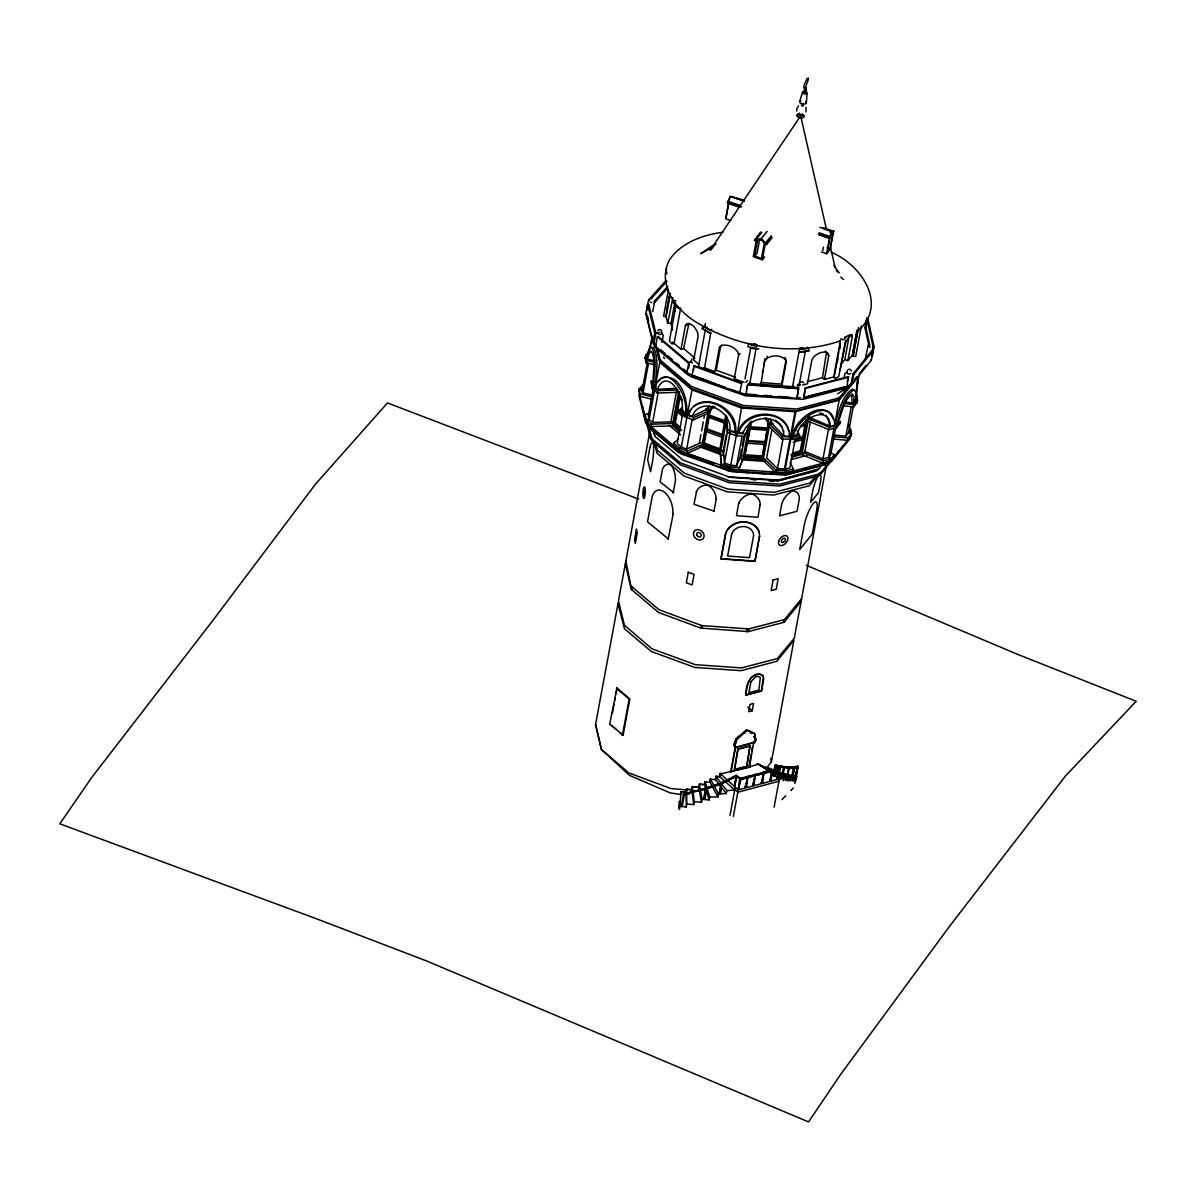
<?xml version="1.0" encoding="UTF-8"?>
<svg xmlns="http://www.w3.org/2000/svg" width="1196" height="1196" viewBox="0 0 1196 1196"><rect width="100%" height="100%" fill="white"/><g stroke="black" fill="none" stroke-linecap="round" stroke-linejoin="round"><path stroke-width="1.5" d="M691.109 409.316L688.761 414.055L685.173 413.248C689.808 397.64 666.875 358.74 654.69 387.026L657.351 389.328L676.966 388.296M686.668 412.859C688.163 398.986 679.492 371.851 661.717 378.22M685.173 413.248L681.899 410.437C685.861 397.73 667.009 366.051 657.351 389.328M755.319 739.771L754.108 736.781C756.933 732.849 750.924 732.445 750.924 731.698M735.54 746.723L735.69 747.664L755.154 742.387L756.171 738.964L754.108 736.781M759.58 536.257L754.915 561.417L720.979 558.906L725.613 533.326A17.417 14.487 -11 0 1 742.865 521.8A17.417 14.487 -11 0 1 759.176 532.37L759.61 536.152M857.936 380.089L856.306 398.851L855.798 396.369M856.919 386.293L857.143 381.165M678.73 808.541L679.223 801.26M679.986 806.433L680.973 791.842L686.085 792.171L686.235 806.971L679.986 806.433L679.403 809.572M806.373 102.901L807.031 93.258M672.78 514.071L672.825 510.064A17.417 10.031 74.6 0 0 663.601 491.571A17.417 10.031 74.6 0 0 652.209 496.534L647.529 521.815L668.564 539.127M816.943 508.808L817.212 505.878A17.417 4.081 -70.9 0 0 812.248 504.862A17.417 4.081 -70.9 0 0 804.4 524.282L799.705 549.562L812.263 534.089L816.958 508.704M675.007 311.065L675.277 307.656A14.083 2.766 -86.6 0 0 675.097 303.276M845.079 401.976L853.78 403.202L855.798 400.705L856.037 392.692L853.959 389.761C843.285 397.147 840.743 412.157 836.991 423.907L834.763 423.907L836.572 425.462L836.139 427.809L829.037 429.708L807.121 420.738M852.06 402.604L851.687 394.187M853.78 403.202L854.034 396.594L852.374 394.142C842.507 400.496 842.433 414.668 836.991 423.907M734.793 746.977L733.686 745.093L736.228 738.709L746.439 729.889L749.578 731.085L751.507 733.402L753.375 732.729L755.214 734.06L754.9 737.469M654.69 387.026L656.17 386.622L655.199 385.142L653.36 385.022C654.242 372.718 657.471 358.576 651.745 347.169L649.249 349.172L646.827 356.767L647.41 359.234L654.347 360.609M655.199 385.142C656.096 372.838 659.31 358.68 653.584 347.289L652.373 347.528M653.36 385.022C651.805 374.154 656.948 361.506 651.386 351.265L649.353 352.97L647.41 359.234M666.247 315.834L666.097 316.731L663.586 316.297L668.37 289.985M750.146 731.593L751.701 732.072L751.462 733.013M746.767 766.591L749.982 745.811L737.962 749.025L734.389 769.581L746.767 766.591L749.982 745.811M746.439 729.889C746.155 730.427 749.862 731.593 751.701 732.072M749.698 765.724L753.704 742.432L735.69 747.246L730.621 771.674L749.847 767.189L750.146 765.604L749.234 765.32L751.088 754.571M751.701 750.983L752.314 747.395M734.598 769.761L737.962 749.025M654.048 342.759L652.941 342.684L645.84 313.756L647.634 304.098L648.74 304.158L655.842 333.086L654.048 342.759L655.662 345.061M665.843 280.776L648.606 299.942L646.812 309.615L647.948 310.018M652.747 311.663L654.675 301.213M651.865 399.21L639.86 396.235L639.187 389.014L643.029 384.738L642.596 387.1M654.735 364.855L646.079 362.702L645.063 358.307L645.72 355.122L649.234 351.205M639.86 396.235L639.187 389.044L642.297 389.672L643.029 392.886L653.27 395.413M646.079 362.702L645.72 355.122M641.863 392.034L647.395 362.164M649.518 350.667L652.224 336.061M643.029 392.886L648.471 363.539M652.941 342.684L654.735 333.026L647.634 304.098M690.854 374.453L686.893 372.988L655.572 346.466L657.366 336.794L658.263 336.554L689.569 363.076L688.672 363.315L657.366 336.794M645.033 414.399L645.84 422.098L651.043 426.568L673.079 425.806L673.527 423.444L651.476 424.206L646.259 419.721L645.033 414.399L648.411 413.652M645.84 422.098L646.259 419.721L649.174 419.482L652.627 422.457L672.63 421.769M651.94 388.117L651.252 380.881L651.94 388.117L657.262 393.036L679.238 392.273M666.8 309.809L669.506 295.263M652.523 388.954L652.388 385.755L655.393 385.949L659.788 362.224L655.737 344.687M672.601 330.081L670.971 323.443L667.742 323.264L665.888 315.669L669.596 295.666M666.127 316.596L670.388 293.558M653.39 388.132L648.292 415.64L649.174 419.482L646.259 419.721M661.971 342.31L663.257 335.343L661.119 332.279M649.174 419.482L654.616 390.135M667.742 323.264L672.855 297.714M680.509 794.443L670.209 792.903L629.515 775.397L601.439 749.533L595.518 724.686L618.138 602.963M826.137 466.515L794.279 638.201L777.295 658.592L741.565 667.906L695.325 664.662L651.85 648.755L624.476 625.299L618.467 600.885L649.817 431.711M651.043 426.568L651.476 424.206M657.262 393.036L657.695 390.673L652.956 386.607L655.393 385.949M652.627 422.457L658.069 393.11M670.971 323.443L674.708 303.291M676.054 304.965L669.386 340.875L672.017 343.895L674.245 343.566L673.438 342.624M674.11 343.416L680.688 307.97M801.156 601.304L784.008 622.309L748.292 631.623L700.751 628.109L658.577 612.472L631.682 589.703L625.882 561.193M631.682 589.703L631.697 586.294M609.571 724.641L617.031 688.029L629.844 698.883L623.101 735.286L610.289 724.447M612.322 713.519L613.997 704.414M614.684 700.781L615.357 697.133M616.03 693.501L617.031 688.029M694.891 358.127L683.619 348.589L681.017 349.307L685.443 325.491L686.863 323.697A14.083 8.118 74.6 0 1 697.657 332.877L698.105 336.211L693.695 360.041L698.748 364.317M683.619 348.589L688.926 323.428M670.866 422.053L676.517 391.555M673.782 492.692L660.132 481.853L662.405 469.624A15.683 9.03 74.6 0 1 670.851 464.646L671.479 464.467M678.685 391.555L672.705 423.877L680.195 430.321M681.585 430.186L673.692 423.399L679.492 392.168M680.554 427.495L675.306 422.965L679.926 397.969M673.632 443.253L673.199 445.615L678.939 450.563L686.982 453.508L702.665 446.452L703.099 444.09L687.416 451.146L679.388 448.201L673.632 443.253L678.566 438.723M679.403 412.082L679.836 409.735L682.348 407.432M686.893 372.988L688.672 363.315M688.672 367.905L689.27 364.69M622.383 735.48L629.126 699.077L616.329 688.223M682.617 414.235L677.19 443.567L681.331 447.14L686.654 449.083L700.886 442.684M691.946 375.798L694.188 365.632L741.819 383.079L739.577 393.245L692.394 375.305M692.125 416.387C700.437 395.129 732.55 410.647 729.934 430.231L734.972 432.085L735.704 431.248C738.455 406.535 698.389 388.117 688.014 414.877L692.125 416.387L707.045 409.182L709.273 410.587L708.839 412.934L693.202 419.975L684.68 416.612L685.114 414.265L679.836 409.735M693.291 370.476L694.188 365.632M678.939 450.563L679.388 448.201L681.331 447.14L687.117 415.969M685.906 417.299L687.551 413.607L691.946 389.881L659.788 362.224M702.65 328.452L709.886 333.28M673.154 492.872L675.411 480.643A15.1 8.701 74.6 0 0 670.851 464.646M739.562 207.357L727.273 203.111L730.293 196.338L744.002 200.898M704.803 326.852L705.446 323.354M705.192 330.53L698.524 366.454L703.099 368.802L704.564 367.875L710.902 332.324M726.241 217.209L728.798 203.425M668.115 539.246L673.228 513.832M686.654 449.083L692.095 419.751M686.982 453.508L687.416 451.146M693.202 419.975L693.635 417.628L709.273 410.587M699.286 443.447L700.946 434.477M701.618 430.889L703.278 421.919M703.936 418.331L704.608 414.743M703.906 367.621L714.939 371.642L719.349 347.827L721.816 344.882M708.122 412.396L702.127 444.718L720.74 451.535L726.72 419.213M714.939 371.642L716.225 370.207L720.635 346.392L719.349 347.827M703.562 444.015L704.354 443.133L720.53 449.053L719.738 449.935L703.562 444.015L709.647 411.17L713.982 406.401M704.354 443.133L709.318 416.343M726.615 416.223L724.926 421.919L708.75 415.999L711.231 408.643M714.102 511.14L693.979 504.249L696.565 491.661M772.257 237.361L766.382 244.597L761.09 239.828L754.541 240.501L760.656 231.994M762.345 259.771L765.32 243.745L764.349 242.878L761.478 258.381L754.691 256.034L757.561 240.531L756.261 240.605L753.286 256.632L762.345 259.771L764.678 256.901M719.738 449.935L725.703 415.117M720.321 450.384L721.083 466.006L729.949 469.251L738.65 469.864L744.181 456.02L741.221 455.272L736.601 465.678L730.846 465.274L724.462 462.942L723.356 450.698L720.321 450.384L721.083 466.006M721.188 445.465L722.862 436.48M723.505 432.967L724.163 429.409M724.836 425.836L725.494 422.278M759.684 239.245L757.128 253.029L754.691 256.034M720.53 346.332L721.263 345.764A14.083 11.392 41.9 0 1 737.693 351.818L738.635 354.898L734.224 378.713L744.121 382.331M722.922 453.06L726.226 434.895M723.655 452.372L727.736 430.112L726.525 416.671M713.788 511.484L716.374 498.911M724.462 462.942L730.233 431.771M766.382 244.597L771.315 237.541M744.988 378.818L750.654 348.29M726.092 419.019L727.303 432.474L735.42 435.449L736.616 434.103L729.949 469.251L730.412 467.636L730.756 469.31M771.136 420.514L771.345 423.01L783.963 436.032L789.405 436.405C789.958 408.12 745.557 407.208 738.366 431.846L735.854 433.087L735.42 435.449L736.975 435.778L741.46 408.015L691.946 389.881M700.751 628.109L701.26 625.388L659.086 609.751L632.191 586.982M702.052 628.393L702.545 625.658L748.801 628.902L784.516 619.588L801.664 598.568M746.693 389.149L747.291 385.919M745.915 394.56L747.59 384.305L798.719 388.67L796.925 398.343L745.915 394.56L729.829 388.999M756.171 348.036L749.548 384.828M806.134 87.906C797.822 92.182 815.104 63.956 805.267 87.727M736.601 465.678L742.043 436.346M720.979 558.906L725.673 533.625A17.417 14.487 -11 0 1 742.925 522.099A17.417 14.487 -11 0 1 759.236 532.683M740.204 456.453L741.535 449.277M742.193 445.689L743.867 436.719M738.65 469.864L744.181 456.02M744.615 437.512L740.967 457.246M744.869 436.331L750.385 422.532L744.869 436.331L736.975 435.778L736.616 434.103M680.389 794.981L680.973 791.842M749.608 422.771L743.284 456.887L763.422 458.292L769.746 424.176L767.473 418.346M766.217 418.047L768.415 424.221L762.33 457.051L744.809 455.825L746.573 443.955M767.055 429.17L764.977 442.744L747.47 441.518L750.669 421.904M744.809 455.825L751.731 421.216M684.396 794.338L683.499 794.249L684.396 794.338L682.378 805.73L681.481 805.626L683.499 794.219L706.268 789.166L705.58 788.179L683.469 794.338M762.315 373.346L762.988 369.684M763.676 366.021L765.036 358.695L760.97 384.305L760.611 382.511L781.511 384.065L781.855 385.86L786.28 362.044L785.353 358.366M760.148 504.607L757.965 517.27L736.512 515.685L738.694 503.023M686.235 806.971L686.788 804.011L693.725 804.609L691.826 789.554L686.639 789.225L686.085 792.395L680.958 792.021M691.826 789.554L692.379 786.594L698.763 786.998L701.514 802.277L694.263 801.664L692.379 786.594M693.725 804.609L694.263 801.664M762.33 457.051L764.095 445.181M767.279 427.944L749.772 426.718L749.997 427.824L767.518 429.035L768.176 423.115M771.345 423.01L772.9 424.206L772.676 423.115L768.834 423.593L768.4 425.955L781.78 438.902L792.813 439.425L799.197 437.721L799.631 435.359L797.089 430.575M701.514 802.277L702.067 799.332L699.316 784.053L704.459 784.382L709.108 799.945L702.067 799.332M766.576 458.292L771.898 429.588M740.937 778.835L735.929 775.427L734.568 786.235L737.199 775.681L721.741 783.918L706.313 789.136L705.58 788.179L706.836 788.433L704.922 798.779L703.667 798.524L705.58 788.179L721.756 782.737L720.381 793.546L719.11 793.277L721.039 782.932L735.929 775.427L740.937 778.835L780.42 768.43L777.834 779L779.224 768.206L739.681 778.581L738.306 789.375L740.937 778.835L738.306 789.375M704.205 798.973L706.298 787.97M781.511 384.065L785.922 360.25M709.108 799.945L709.662 796.985L705.012 781.437L704.594 784.815L699.376 784.427L698.823 787.372L692.409 786.893L691.871 789.838L686.639 789.45M754.915 561.417L759.52 535.943M775.561 472.435L776.01 470.073L762.809 457.306L762.375 459.668L775.561 472.435L785.951 473.138L792.978 471.239L793.426 468.892L790.018 462.493M781.78 438.902L782.214 436.54L768.834 423.593M721.158 773.349L720.037 773.438L719.499 776.383L734.688 790.078L726.824 790.586L715.627 776.144L718.198 776.309M746.424 631.682L746.932 628.961M798.689 387.474L793.576 388.027L792.559 386.667L799.436 349.441M795.325 438.454L789.883 467.8L785.234 469.056L777.52 468.533L782.961 439.186M748.292 631.623L748.801 628.902M717.974 796.97L718.527 794.024L710.26 778.79L709.721 781.736L717.974 796.97L709.662 796.985M719.663 793.74L721.577 783.395L736.482 775.89M720.381 793.546L721.756 782.737M797.059 388.132L797.702 384.649L800.573 384.559M822.788 250.622L823.431 247.153M796.925 398.343L798.3 389.702M799.018 385.68L805.342 351.564L801.933 351.923M855.633 393.962L859.012 375.708L839.173 400.167L795.056 411.753L784.441 469.011L785.593 470.746L785.159 473.093M791.005 437.871L785.234 469.056L786.385 470.776L785.951 473.138M795.848 411.783L791.453 435.523L793.247 437.078L799.631 435.359M718.527 794.024L726.271 793.531L726.824 790.586M818.572 234.7L829.097 238.348L832.117 231.59L833.986 231.351L823.446 227.703M808.451 350.518L799.975 352.446M821.443 251.908L826.675 253.716L829.635 237.69L831.893 232.801L833.193 233.31L833.986 231.351M830.173 236.539L827.273 252.177L829.979 248.858L832.879 233.205L829.875 232.174M731.085 772.078L735.226 746.842L736.018 747.53M792.813 439.425L793.247 437.078L782.214 436.54M763.437 676.906L761.463 691.079L746.005 695.1C745.347 686.728 749.668 672.675 760.671 674.245M746.005 695.1C746.693 687.281 748.098 676.667 757.203 674.365M792.5 490.838A15.1 9.583 -48.9 0 1 799.287 499.061L797.014 511.29L779.568 515.835L781.84 503.606A15.683 9.957 -48.9 0 1 792.5 490.838L792.036 490.435M833.193 233.31L830.218 249.336L826.675 253.716M803.533 397.535L805.327 387.878L848.278 376.665L847.007 386.786L803.533 397.535L844.705 386.801M804.056 397.999L805.327 387.878M734.568 786.235L736.646 775.232M730.009 815.373L735.241 787.132M752.194 710.768L753.54 703.457L749.997 704.369L748.651 711.695L752.194 710.768L747.889 707.015M807.494 419.093L801.41 451.939L800.229 450.907L802.546 438.334L803.742 439.366L793.127 442.206M795.22 439.993L804.056 437.616L802.875 436.6L804.848 425.911M806.014 419.676L805.416 422.891L806.597 423.922L801.29 425.342M733.342 816.434L738.261 789.853L720.037 773.438M808.586 418.675L802.262 452.806L791.617 455.646M804.818 451.909L811.142 417.823L808.885 417.09L811.142 417.823M761.463 691.079L763.766 678.625M745.243 786.968L747.874 776.413L746.498 787.222L745.243 786.968L746.498 787.222M749.847 767.189L749.234 765.32M745.781 787.417L747.874 776.413M845.482 340.382L838.83 376.306L835.735 378.414L833.627 377.383L834.629 376.695L824.418 379.401L822.489 377.727L826.511 352.282M824.418 379.401L828.828 355.586L828.051 353.343A14.083 8.94 -48.9 0 0 813.594 357.096L811.845 360.011L807.435 383.826L802.68 385.067M752.673 785.01L755.304 774.47L753.929 785.279L752.673 785.01L753.929 785.279M753.211 785.473L755.304 774.47M784.008 622.309L784.516 619.588M784.845 621.845L785.353 619.109M833.657 377.398L840.205 341.518M834.554 375.021L838.934 351.37M839.607 347.737L840.28 344.104M837.245 362.523L837.948 358.561M839.637 349.456L840.31 345.823M761.329 782.737L763.96 772.182L762.6 782.991L761.329 782.737L762.6 782.991M761.882 783.186L763.96 772.182M804.684 451.445L822.968 458.935L828.409 429.588M823.267 460.894L801.649 452.028L801.2 454.39L822.833 463.241L823.267 460.894L831.011 458.815L834.3 454.809L831.13 452.895M829.037 429.708L829.471 427.361L836.572 425.462L840.519 421.276L840.07 423.623L836.139 427.809M840.145 370.132L845.617 342.998A14.083 3.304 -70.9 0 1 847.53 339.066M844.839 359.548L849.25 335.732L852.285 336.779L847.874 360.594L844.839 359.548L840.429 364.989M765.978 768.893L771.42 761.747L793.92 640.338L776.772 661.343L741.057 670.657L694.816 667.428L651.342 651.506L624.447 628.737L617.958 603.636M822.968 458.935L828.559 457.425L834.001 428.093M839.173 400.167L834.763 423.907L837.589 424.879L837.155 427.226M843.913 378.728L844.884 373.511L847.261 372.091M769.775 780.525L772.407 769.97L771.031 780.779L769.775 780.525L771.031 780.779M770.314 780.973L772.407 769.97M836.124 425.462L830.682 454.809L828.559 457.425L831.011 458.815L830.577 461.163L822.833 463.241M783.44 767.07L784.711 767.279L782.139 777.759L783.44 767.07L789.181 768.46L794.742 767.832L793.471 767.623L791.558 777.968L792.828 778.177L794.742 767.832L784.711 767.279L776.309 765.395L774.38 775.741L773.109 775.531L775.038 765.186L788.971 767.339L797.717 766.277L796.401 777.071L795.131 776.862L797.717 766.277L795.131 776.862M773.109 775.531L775.711 764.947L780.42 768.43M773.722 775.98L775.711 764.947M847.381 381.509L848.278 376.665M856.785 330.903L852.404 354.554M857.263 330.29L852.494 354.898L847.874 360.594M833.866 457.156L834.3 454.809M853.047 354.106L857.323 331.083M853.122 355.227L857.726 330.425M861.359 325.97L855.708 356.498L853.182 356.214L858.549 327.48M777.834 779L779.149 768.221M847.007 386.786L851.133 383.722L852.927 374.049L872.243 350.234L873.17 350.563L871.376 360.235L850.79 385.531L846.155 388.147L803.204 399.359L745.452 395.801L692.05 377.114L687.446 374.557L656.126 348.036L653.719 344.568L646.617 315.639M873.17 350.563L853.854 374.378L852.06 384.036L851.133 383.722M774.126 807.18L779.373 778.865L757.696 763.661L756.889 764.095M759.071 764.528L780.151 776.697L779.598 779.643L783.619 777.594L760.462 765.395M868.894 345.614L864.902 327.629L866.397 319.571M782.139 777.759L784.113 766.83L775.322 765.634M833.806 435.06L845.841 436.121L851.283 406.79M869.896 345.689L865.904 327.689L867.384 319.631M783.619 777.594L783.081 780.54L786.49 777.848L761.927 766.158M853.495 405.474L848.398 432.967L845.841 436.121M850.057 431.158L850.505 428.796L851.507 433.64L847.964 437.96L847.53 440.307L832.82 439.007M843.21 405.848L853.75 406.79L854.183 404.427L857.427 400.421L856.71 395.278M787.566 778.596L786.295 778.387L787.566 778.596L788.971 767.339L785.951 780.794L788.627 778.043L763.691 766.621M786.893 778.835L788.971 767.339L783.724 767.518L784.113 766.83M853.75 406.79L856.994 402.768L857.427 400.421M830.637 461.133L851.074 435.942L851.522 433.58L848.398 432.967L851.507 433.64M857.622 399.658L856.994 402.768M865.485 358.501L868.117 345.151M788.627 778.043L788.089 780.988L790.96 778.058L765.395 767.144M790.96 778.058L790.407 781.003L793.247 778.088L767.324 767.413M792.156 778.417L794.144 767.384L793.74 768.071L798.315 766.726L793.74 768.071M871.346 355.077L872.243 350.234M793.247 778.088L792.694 781.033L795.071 778.596L770.075 769.222M872.497 349.965L873.095 346.75L866.696 317.957L867.683 318.031L874.097 346.81L872.303 356.483L871.301 356.408M795.071 778.596L794.518 781.646L795.818 777.834L771.39 770.239M795.818 777.834L795.325 780.495L796.611 776.727L774.38 771.241M795.729 777.295L798.315 766.726M796.611 776.727L794.877 783.47M739.591 735.675L737.663 737.454M640.353 397.072L640.458 397.894M838.007 451.445L837.544 453.404L820.351 474.588L817.75 476.053L779.628 485.995L729.261 482.691L680.165 464.721L651.94 440.816L650.549 438.842L645.9 419.886M850.565 435.658L849.773 438.947L831.549 461.402L825.778 464.646L785.712 475.096L732.027 471.732L681.84 454.151M748.756 343.267L747.919 346.735L758.907 348.993M751.477 343.85L751.148 345.136L756.694 346.272L757.038 344.971M835.257 423.309C839.009 411.559 841.55 396.549 852.24 389.163L853.54 389.911M666.052 270.251L666.576 268.173M625.373 563.929L631.189 589.015M595.638 724.372L601.453 749.473L628.842 772.93L671.016 788.568L686.549 789.898M647.38 354.868L652.179 339.978M645.063 358.307L645.287 357.484M721.517 463.644L730.382 466.889L730.846 465.274M754.377 740.847L754.018 741.789M736.228 738.709L735.974 739.517M799.646 101.585L802.486 92.361M735.45 741.535L735.839 740.488M746.334 731.025L737.02 739.412L735.42 744.121A2.243 1.42 -48.8 0 0 734.763 744.929L735.51 746.573M793.621 436.181L797.209 435.224C798.24 419.602 829.605 402.813 830.293 426.359L834.703 425.178C833.388 394.695 795.759 418.286 793.621 436.181L789.196 435.389L789.405 436.405M750.669 732.326L750.909 731.369L751.626 732.415M747.575 380.552L745.885 382.376M792.514 435.239C795.146 418.824 824.717 396.728 833.358 419.303M728.334 201.436L730.068 197.534M738.366 431.846L738.59 432.862L743.03 433.176C748.083 417.255 773.154 412.814 782.049 427.615M706.402 408.479L705.61 409.361L706.821 409.809L709.527 405.773M708.69 406.685L706.821 409.809M708.451 410.602L712.547 406.117M738.59 432.862C745.347 411.275 782.139 407.851 788.882 431.068M807.943 79.1L806.717 78.951M805.117 89.805L804.788 88.728L806.433 89.296L803.951 90.522L806.478 90.836L804.669 89.655M805.999 111.976L805.969 107.371M775.92 766.083L784.711 767.279M788.971 767.339L788.583 768.011L794.144 767.384M788.299 767.563L788.897 768.011M794.338 768.505L794.742 767.832L793.471 767.623M797.717 766.277L797.896 767.398M800.468 116.102L710.2 250.278L716.015 243.805M734.254 743.837L734.494 745.975M798.509 105.906L796.805 108.567L796.82 111.064M765.38 360.489L767.428 358.023A14.083 11.721 -11.1 0 1 785.219 359.368L786.28 362.044M658.921 381.061L660.655 378.863M731.713 196.652L744.45 200.36M754.541 240.501L759.236 234.715M754.781 239.215L755.902 239.604L761.762 232.383M755.902 239.604L761.314 238.632L767.174 231.396M761.314 238.632L765.485 242.938L771.345 235.702M857.667 331.038C888.703 304.606 861.045 264.63 831.25 252.251M849.1 385.665L839.996 396.893L837.23 398.447L796.82 408.987L743.434 405.504L691.393 386.443L661.478 361.117L660.028 359.024L657.501 348.739M854.542 379.521L856.814 376.71M859.087 373.914L865.904 365.513M849.908 386.054L839.652 398.687L836.886 400.256L796.476 410.796L743.105 407.298L691.064 388.252L661.149 362.911L659.684 360.818L656.335 347.154M820.321 467.501L816.479 470.895L779.164 480.628L730.188 477.339L682.946 460.056L655.154 436.525L653.539 432.548M816.434 475.44L809.827 483.035L774.096 492.348L727.856 489.104L684.396 473.197L657.486 450.429L655.288 442.759M820.546 472.48L809.318 485.755L773.603 495.069L727.347 491.84L683.888 475.933L656.993 453.149L653.928 441.997M828.708 462.897L820.68 472.794L818.079 474.259L779.956 484.186L729.59 480.897L680.494 462.912L652.269 439.022L647.918 424.984M831.728 460.026L843.18 445.899M738.635 354.898L739.935 353.448M715.761 384.529L701.215 378.504M696.251 492.019A15.683 12.693 41.9 0 1 708.107 485.142L708.406 484.799M650.968 298.985L666.979 281.18M654.197 301.392L667.757 286.322M654.107 303.171L667.652 288.116M638.754 391.376L641.624 388.162M688.014 414.877L688.761 414.055M680.135 448.485L681.331 447.14M817.795 469.191L778.581 480.134L727.512 476.77M657.8 330.53C662.748 326.299 663.167 337.571 657.935 333.789M781.99 799.631L785.772 795.759M790.81 790.601L793.337 788.015M850.73 373.496C844.331 376.934 847.605 364.765 851.417 370.984M805.147 89.76L806.373 89.58M801.828 103.454L803.144 104.515L803.099 103.424M692.14 358.815L691.004 361.162L692.23 363.046M839.368 340.95L840.444 340.232M845.976 337.75L842.881 339.858L840.803 338.842M715.686 243.521L700.766 253.642L709.632 248.828M837.634 393.798L848.966 386.472M704.893 325.82L701.648 328.466L710.708 333.116M707.105 326.986L705.67 327.898L710.245 330.246L711.71 329.319M711.635 408.21L715.014 406.804M693.919 406.341C711.291 393.962 736.138 412.276 734.972 432.085M850.356 334.835L844.585 337.257M848.054 336.345L850.311 335.074M831.893 459.593L827.512 462.06L786.998 472.614M811.949 471.583L812.787 471.104M813.31 471.284L776.742 481.076M758.443 764.184L749.384 766.786M689.195 362.612L691.707 361.282M776.832 778.387L780.151 776.697M736.631 776.413L721.039 782.932L721.771 783.888L721.039 782.932M804.803 89.805L805.521 89.835M804.22 91.21C802.426 92.825 807.988 92.675 805.386 91.27M776.204 765.933L780.33 768.968L775.038 765.186M777.236 778.566L778.506 778.775M781.541 777.325L782.812 777.535M791.558 777.968L792.828 778.177M722.294 783.201L705.58 788.179M683.394 795.086L689.524 793.546L688.702 792.664L706.836 788.433M748.412 776.877L747.156 776.623M755.842 774.933L754.586 774.664M764.513 772.646L763.257 772.392M772.945 770.433L771.689 770.179M734.015 785.772L735.271 786.026M703.667 798.524L704.922 798.779M737.768 788.926L739.023 789.181M685.443 325.491L688.044 324.774M655.572 346.466L656.469 346.212M681.899 410.437L683.394 410.034M687.551 413.607L685.114 414.265L693.635 417.628M673.692 423.399L675.306 422.965M801.066 426.583L806.373 425.148M794.024 438.977L802.875 436.6M793.142 452.806L800.229 450.907M790.795 454.779L801.41 451.939M791.333 457.231L803.428 453.987M793.426 468.892L786.385 470.776L776.01 470.073M738.171 749.204L750.176 745.975M738.261 789.853L779.373 778.865M778.925 781.227L737.827 792.215L734.807 789.495M839.846 341.129C791.737 356.931 736.99 347.528 694.383 321.036C674.723 308.284 657.157 283.482 669.416 259.906C681.436 242.34 702.77 234.939 723.012 232.218M807.21 381.703L822.489 377.727M805.85 388.326L848.801 377.129M790.93 459.623L807.001 455.422M793.666 472.061L798.898 470.701M802.381 469.789L807.599 468.428M827.183 463.869L786.654 474.438L732.191 471.06L726.749 469.893L677.444 451.027L647.903 426L645.616 422.741L638.918 395.457M779.792 479.955L790.511 477.159M801.23 474.364L808.376 472.51M745.826 694.951L761.284 690.914M734.389 769.581L746.573 766.412M747.679 767.234L720.65 773.991L720.097 776.937L716.06 776.697L715.507 779.643L710.529 779.269L709.99 782.229L705.132 781.87M689.524 793.546L683.559 793.965L684.366 794.832M801.978 104.949C799.631 105.831 804.818 106.863 803.054 105.158M672.72 301.228L675.904 300.749M805.835 348.918L800.722 349.471L799.705 348.111L802.8 347.752M799.272 351.998L809.378 350.891L807.3 347.259M792.544 386.652L794.204 386.472M655.602 332.787L659.28 332.443M784.965 474.334L772.736 474.259M657.695 390.673L677.833 389.986M796.805 397.76L800.169 397.655M785.413 472.659L732.52 469.251L682.139 451.625L677.788 449.203L648.232 424.191L645.96 420.917L639.247 393.648M805.192 87.757L806.388 88.07M645.84 313.756L646.946 313.83M654.735 333.026L655.842 333.086M652.657 381.987L654.496 382.107M749.13 472.719L726.495 470.491M752.807 472.958L765.53 473.795M864.902 327.629L865.904 327.689M873.095 346.75L874.097 346.81M741.46 408.015L795.056 411.753M749.772 429.05L767.279 430.276M745.302 433.969L735.854 433.087L727.736 430.112M747.231 440.427L764.737 441.638M747.141 443.253L764.648 444.478M744.585 454.734L762.091 455.945M739.875 458.247L741.191 458.337M743.688 458.517L764.932 459.997M730.382 466.889L739.083 467.501M756.814 344.568L753.166 344.104M749.025 383.423L794.368 386.786M747.694 384.888L798.719 388.67M745.796 393.977L756.724 394.785M764.02 395.323L771.3 395.861M778.581 396.414L789.524 397.221M741.356 459.727L765.395 461.507M739.651 470.671L743.344 470.925M770.912 472.973L776.413 473.377M752.179 479.297L755.872 479.581M768.819 480.538L774.365 480.942M750.849 479.342L756.395 479.76M769.342 480.717L774.888 481.136M720.919 558.592L754.855 561.118M843.658 403.5L854.183 404.427M832.401 436.585L847.964 437.96M758.847 673.916L763.033 675.77M651.671 302.543L650.415 302.199M819.544 413.203L823.027 413.756M753.331 343.865L755.379 344.284M750.086 347.931L756.649 349.277M639.187 389.014L642.297 389.672M701.26 625.388L702.545 625.658M646.513 360.34L655.169 362.493M640.294 393.873L652.448 396.893M823.012 228.242L833.537 231.889M730.293 196.338L744.331 201.197M819.828 227.33L832.117 231.59M727.96 201.287L740.249 205.533M819.245 232.876L829.785 236.524M727.512 201.84L741.565 206.699M818.812 233.429L829.336 237.077M740.802 206.938L728.618 202.722L725.643 218.748L730.861 220.557M826.974 247.826L829.979 248.858M765.485 242.938L766.621 243.326M870.449 359.906L871.376 360.235M852.927 374.049L853.854 374.378M854.079 400.107L855.798 400.705M648.606 299.942L649.742 300.36M716.225 370.207L735.51 377.263M693.74 366.14L741.37 383.572M694.099 375.933L716.21 384.021M717.914 384.649L726.421 387.758M704.818 380.657L713.25 383.752M718.318 385.605L723.386 387.459M709.542 415.117L725.718 421.037M708.525 417.225L724.701 423.16M735.704 431.248L737.065 431.756M705.879 431.442L722.07 437.362M702.486 446.527L719.902 452.91M700.094 446.975L724.103 455.751M686.115 453.957L691.333 455.885M704.982 460.864L713.564 464.003M690.466 454.644L704.608 459.847M638.679 499.091L387.489 402.932L315.52 484.096L212.245 621.262L91.509 777.774L59.8 823.82L317.209 919.066L426.105 960.762L808.556 1121.923L840.519 1074.576L950.073 925.584L1065.412 776.069L1136.2 701.29L1018.917 654.885L806.298 565.289M808.93 417.105L830.293 426.359M807.554 418.376L829.471 427.361M870.12 347.483L869.088 346.691M828.559 457.425L831.071 458.771M682.393 454.33L677.818 451.909L648.486 427.077L645.676 420.962M764.887 417.957L768.251 422.367M775.516 420.259L777.938 422.128M840.728 277.083L843.584 279.49M672.75 342.295L681.017 349.307M660.73 349.83L665.006 353.448M667.846 355.855L672.122 359.473M676.398 363.091L679.238 365.513M683.514 369.13L687.775 372.748M669.252 425.283L680.584 434.881M649.413 427.6L646.946 424.266M650.759 428.736L656.111 433.266M658.787 435.523L662.793 438.917M666.755 442.281L671.913 446.646M674.484 448.814L678.356 452.088M611.709 725.643L615.985 729.261M620.261 732.879L623.101 735.286M836.228 270.431L839.009 272.793L833.881 265.377M796.102 434.268L797.209 435.224M678.894 395.383L681.511 397.64M678.655 396.624L682.602 400.017M680.584 410.916L677.953 408.658L676.353 409.092L682.916 414.743M678.939 411.529L684.68 416.612M676.024 410.826L682.602 416.477M672.825 425.821L679.896 431.891M826.914 353.896L828.828 355.586M751.836 732.625L752.628 733.312M750.714 732.714L751.507 733.402M755.424 739.098L756.216 739.786M744.017 732.356L744.824 733.043M743.643 732.55L744.435 733.238M753.241 742.028L754.033 742.716M736.437 738.485L737.229 739.188M734.852 742.447L735.645 743.135M761.837 674.649L763.631 677.071M766.576 457.933L777.52 468.533M676.921 305.967L678.67 307.985M672.586 301.915L678.042 308.09M803.727 382.84C802.053 379.85 797.433 383.213 799.78 385.725M825.883 415.386L829.052 421.381L829.187 425.402M715.088 779.089L726.271 793.531M779.149 423.055L781.825 426.598L783.604 431.681M655.184 436.54L652.911 430.112M663.421 356.961L664.557 358.606M770.463 419.273L771.584 424.117M666.097 270.012L666.934 273.854M647.395 315.639L648.725 321.066M801.126 117.941L826.376 229.034M830.502 247.243L835.062 267.276M848.891 424.789L850.505 432.025M770.643 758.264L771.42 761.747M642.506 406.715L645.287 419.183M742.821 432.145L743.03 433.176M784.86 357.574L785.219 359.368M767.07 356.229L767.428 358.023M751.372 493.32L751.462 493.754A15.1 12.558 -11 0 1 760.237 505.041M783.395 430.65L783.963 436.032M852.987 353.164L853.182 356.214M806.089 89.625L804.669 89.446M682.378 805.73L681.481 805.626M686.639 789.225L686.788 804.011M852.285 336.779L852.195 334.925A14.083 3.304 -70.9 0 0 848.173 337.975M708.107 485.142A15.1 12.214 41.9 0 1 716.06 499.27M818.169 475.814A15.683 3.678 -70.9 0 0 812.832 490.181L810.574 502.41L818.498 492.617L820.77 480.388A15.1 3.543 -70.9 0 0 818.752 474.797M738.784 503.456A15.683 13.051 -11 0 1 751.462 493.754M805.67 101.466A3.424 1.809 10.5 0 1 805.117 103.962A3.424 1.809 10.5 0 1 800.363 103.035A3.424 1.809 10.5 0 1 800.916 100.539M805.611 91.778A2.317 1.226 10.5 0 1 806.478 93.856A2.317 1.226 10.5 0 1 802.755 93.124A2.317 1.226 10.5 0 1 804.43 91.539M802.501 114.128A1.659 0.882 10.5 0 1 800.274 114.562A1.659 0.882 10.5 0 1 799.556 113.112M803.114 115.309A3.453 1.824 10.5 0 1 802.561 117.821A3.453 1.824 10.5 0 1 797.777 116.879A3.453 1.824 10.5 0 1 798.33 114.368M803.234 114.711A3.453 1.824 10.5 0 1 802.68 117.223A3.453 1.824 10.5 0 1 797.896 116.281A3.453 1.824 10.5 0 1 798.45 113.769M801.993 114.293A1.659 0.882 10.5 0 1 801.843 115.459A1.659 0.882 10.5 0 1 799.631 115.19A1.659 0.882 10.5 0 1 799.391 113.964M825.24 351.131A14.083 8.94 -48.9 0 1 826.137 351.669M643.672 492.378C644.076 500.377 645.287 485.337 643.672 492.378M693.56 532.624L693.426 533.924A5.801 4.694 41.9 0 0 698.285 539.785A5.801 4.694 41.9 0 0 703.966 536.974L704.1 535.673A5.801 4.694 41.9 0 0 699.241 529.813A5.801 4.694 41.9 0 0 693.56 532.624M778.596 541.519L778.461 542.76A5.801 3.678 -48.9 0 0 782.647 545.301A5.801 3.678 -48.9 0 0 787.76 539.605L787.895 538.379A5.801 3.678 -48.9 0 0 783.709 535.823A5.801 3.678 -48.9 0 0 778.596 541.519M643.373 489.224L643.149 490.539A5.801 1.136 -86.7 0 0 643.269 497.715A5.801 1.136 -86.7 0 0 644.838 496.056L645.048 494.725A5.801 1.136 -86.7 0 0 644.943 487.549A5.801 1.136 -86.7 0 0 643.373 489.224M649.921 447.543L647.649 459.772L650.579 471.702L652.852 459.473A15.1 2.975 -86.7 0 0 653.33 443.013A15.683 3.095 -86.7 0 0 649.921 447.543M636.436 529.32L634.493 539.874L635.345 543.358L637.304 532.803L636.436 529.32M688.283 572.256L686.325 582.811L692.11 584.919L694.054 574.379L688.283 572.256M731.743 533.775L727.617 556.02L749.518 557.65L753.63 535.404A11.287 9.389 -11 0 0 744.166 526.599A11.287 9.389 -11 0 0 731.743 533.775M750.924 681.765L748.89 692.723L758.862 690.137L760.372 677.385L757.801 676.353L755.438 676.966L750.924 681.765M773.094 580L771.136 590.555L776.234 589.224L778.177 578.67L773.094 580M707 428.811L706.208 429.708L722.384 435.628L723.176 434.746L707 428.811M737.095 776.234L740.13 779.583L779.657 769.207L740.847 779.373L737.095 776.234M783.44 542.296A2.497 1.585 -48.9 0 0 785.069 538.559A2.497 1.585 -48.9 0 0 781.541 540.278A2.497 1.585 -48.9 0 0 783.44 542.296M696.775 534.971A2.497 2.018 41.9 0 0 700.677 536.511A2.497 2.018 41.9 0 0 699.406 532.639A2.497 2.018 41.9 0 0 696.775 534.971"/></g></svg>
